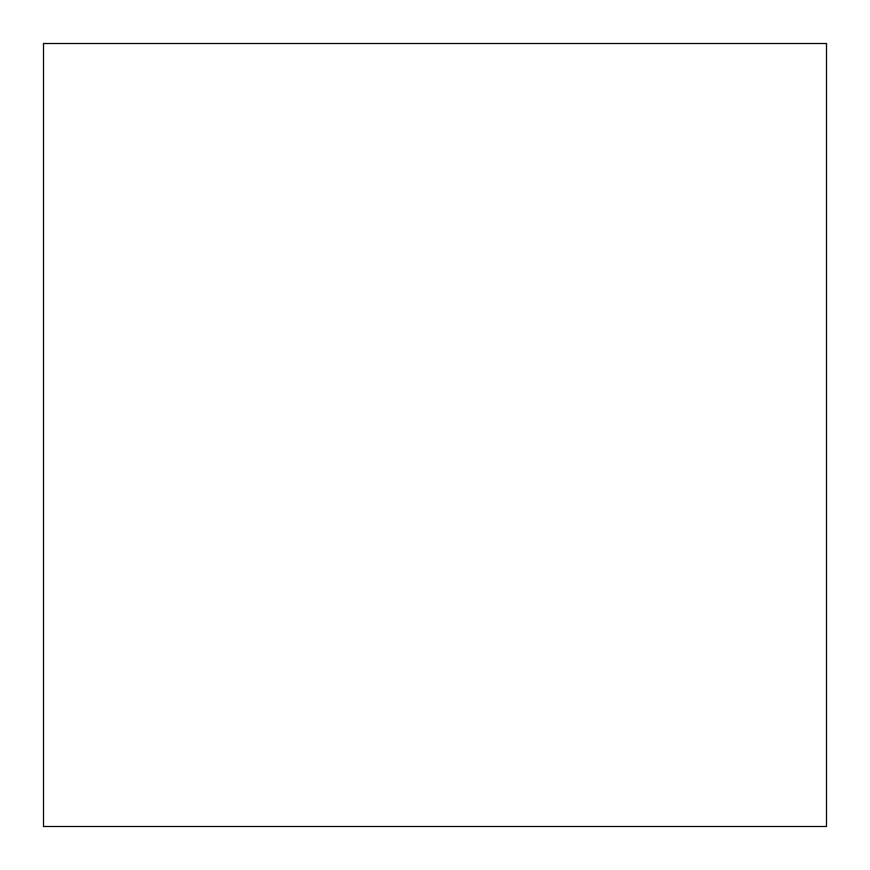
<?xml version="1.0" encoding="UTF-8"?>
<svg xmlns="http://www.w3.org/2000/svg" width="870" height="870" viewBox="0 0 870 870"><rect width="100%" height="100%" fill="white"/><g stroke="black" fill="none" stroke-linecap="round" stroke-linejoin="round"><path stroke-width="1.3" d="M826.5 43.5L43.5 43.5L43.5 826.5L826.5 826.5L826.5 43.5"/></g></svg>
